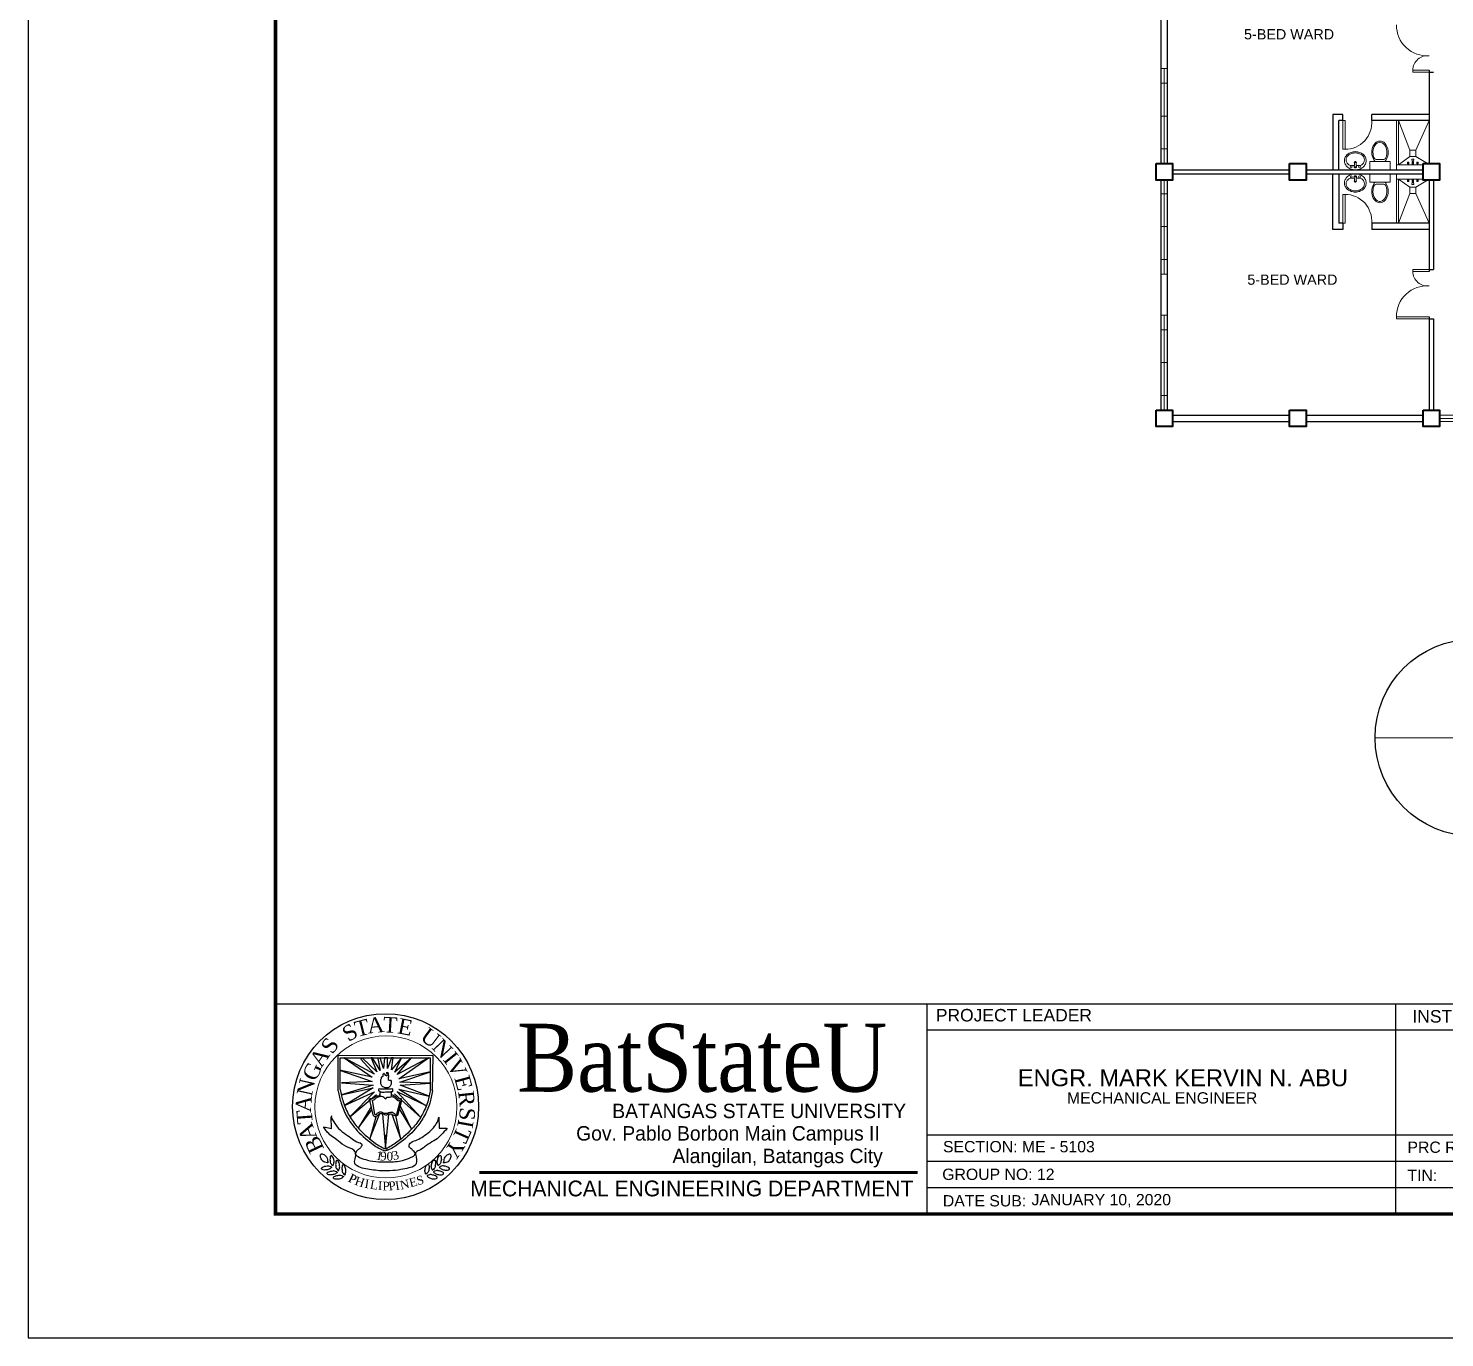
# Model space of a CAD drawing. Header units: millimetres. Extents: x -116 to 421, y 1 to 342.
# Drawn here: x -115.52 to -81.05, y 218.98 to 250.85 of the extents above; entities that cross this region are included whole.
import ezdxf
from ezdxf.enums import TextEntityAlignment as Align

# ---------------------------------------------------------------- set-up
doc = ezdxf.new("R2010")
doc.units = ezdxf.units.MM
doc.header["$MEASUREMENT"] = 0
doc.layers.add('label', color=7, linetype='Continuous')
doc.layers.add('template', color=7, linetype='Continuous')
doc.styles.add('arial', font='arial.ttf')
doc.styles.add('CGOTHIC', font='GOTHIC.TTF')
doc.styles.add('GARAMOND', font='GARA.TTF')
doc.styles.get("Standard").update_dxf_attribs({"font": 'arial.ttf'})
doc.styles.add('SWISSLT175', font='swissl.ttf', dxfattribs={"height": 0.175})

msp = doc.modelspace()

# ---------------------------------------------------------------- linework, layer by layer
at = {"color": 8, "lineweight": 25}
for p, q in [((-87.953, 247.559), (-87.953, 253.159)), ((-87.803, 247.559), (-87.803, 253.159)), ((-81.428, 249.834), (-81.428, 247.559)), ((-81.428, 249.784), (-81.328, 249.784)), ((-83.778, 248.759), (-83.778, 247.409)), ((-82.828, 248.609), (-82.828, 248.759)), ((-87.953, 241.559), (-87.953, 247.159)), ((-87.803, 241.559), (-87.803, 247.159)), ((-87.678, 247.409), (-84.828, 247.409)), ((-87.678, 247.309), (-84.828, 247.309)), ((-84.428, 247.409), (-81.578, 247.409)), ((-84.428, 247.309), (-81.578, 247.309)), ((-83.778, 245.959), (-83.778, 247.309)), ((-81.428, 247.159), (-81.428, 244.934)), ((-81.328, 247.159), (-81.328, 244.984)), ((-81.428, 244.984), (-81.328, 244.984)), ((-81.428, 243.834), (-81.428, 241.559)), ((-81.428, 243.784), (-81.328, 243.784)), ((-81.328, 243.784), (-81.328, 241.559)), ((-87.678, 241.434), (-84.828, 241.434)), ((-84.428, 241.434), (-81.578, 241.434)), ((-87.678, 241.284), (-84.828, 241.284)), ((-84.428, 241.284), (-81.578, 241.284))]:
    msp.add_line(p, q, dxfattribs=at)
at = {"color": 8, "lineweight": 9}
for p, q in [((-87.953, 249.872), (-87.803, 249.872)), ((-87.953, 247.559), (-87.953, 249.872)), ((-87.878, 249.872), (-87.878, 247.559)), ((-87.953, 248.716), (-87.953, 249.516)), ((-87.953, 249.516), (-87.803, 249.516)), ((-87.803, 249.516), (-87.803, 247.916)), ((-87.953, 248.716), (-87.803, 248.716)), ((-87.803, 247.916), (-87.953, 247.916)), ((-87.953, 247.559), (-87.803, 247.559)), ((-83.243, 247.607), (-83.256, 247.485)), ((-83.214, 247.607), (-83.201, 247.485)), ((-83.204, 247.511), (-83.102, 247.511)), ((-82.878, 247.609), (-82.878, 247.409)), ((-82.378, 247.609), (-82.878, 247.609)), ((-82.538, 247.659), (-82.719, 247.659)), ((-82.378, 247.409), (-82.378, 247.609)), ((-81.578, 247.534), (-82.228, 247.534)), ((-81.955, 247.592), (-81.959, 247.59)), ((-81.959, 247.59), (-81.959, 247.568)), ((-81.925, 247.59), (-81.959, 247.59)), ((-81.959, 247.568), (-81.956, 247.564)), ((-81.959, 247.535), (-81.956, 247.542)), ((-81.959, 247.535), (-81.959, 247.534)), ((-81.925, 247.535), (-81.959, 247.535)), ((-81.925, 247.534), (-81.959, 247.534)), ((-81.956, 247.562), (-81.956, 247.556)), ((-81.928, 247.556), (-81.956, 247.556)), ((-81.956, 247.556), (-81.955, 247.554)), ((-81.928, 247.542), (-81.956, 247.542)), ((-81.955, 247.593), (-81.955, 247.592)), ((-81.929, 247.593), (-81.955, 247.593)), ((-81.929, 247.592), (-81.955, 247.592)), ((-81.955, 247.581), (-81.955, 247.569)), ((-81.955, 247.568), (-81.948, 247.568)), ((-81.929, 247.554), (-81.955, 247.554)), ((-81.953, 247.542), (-81.953, 247.554)), ((-81.948, 247.581), (-81.948, 247.569)), ((-81.936, 247.581), (-81.936, 247.569)), ((-81.929, 247.568), (-81.936, 247.568)), ((-81.931, 247.542), (-81.931, 247.554)), ((-81.929, 247.593), (-81.929, 247.592)), ((-81.929, 247.592), (-81.925, 247.59)), ((-81.929, 247.581), (-81.929, 247.569)), ((-81.928, 247.556), (-81.929, 247.554)), ((-81.925, 247.568), (-81.928, 247.564)), ((-81.928, 247.562), (-81.928, 247.556)), ((-81.925, 247.535), (-81.928, 247.542)), ((-81.925, 247.59), (-81.925, 247.568)), ((-81.925, 247.535), (-81.925, 247.534)), ((-81.857, 247.534), (-81.846, 247.54)), ((-81.799, 247.534), (-81.857, 247.534)), ((-81.841, 247.62), (-81.849, 247.662)), ((-81.848, 247.666), (-81.809, 247.666)), ((-81.846, 247.55), (-81.811, 247.55)), ((-81.846, 247.54), (-81.846, 247.55)), ((-81.846, 247.54), (-81.811, 247.54)), ((-81.811, 247.54), (-81.846, 247.54)), ((-81.841, 247.592), (-81.845, 247.59)), ((-81.836, 247.59), (-81.845, 247.59)), ((-81.845, 247.59), (-81.845, 247.568)), ((-81.845, 247.568), (-81.843, 247.564)), ((-81.842, 247.568), (-81.836, 247.568)), ((-81.842, 247.562), (-81.842, 247.556)), ((-81.836, 247.556), (-81.842, 247.556)), ((-81.842, 247.556), (-81.842, 247.554)), ((-81.836, 247.554), (-81.842, 247.554)), ((-81.816, 247.62), (-81.841, 247.62)), ((-81.841, 247.62), (-81.841, 247.612)), ((-81.816, 247.62), (-81.841, 247.62)), ((-81.841, 247.612), (-81.816, 247.612)), ((-81.836, 247.593), (-81.841, 247.593)), ((-81.841, 247.593), (-81.841, 247.592)), ((-81.836, 247.592), (-81.841, 247.592)), ((-81.841, 247.581), (-81.841, 247.569)), ((-81.84, 247.55), (-81.84, 247.554)), ((-81.836, 247.55), (-81.836, 247.612)), ((-81.821, 247.55), (-81.836, 247.55)), ((-81.821, 247.612), (-81.821, 247.55)), ((-81.815, 247.593), (-81.821, 247.593)), ((-81.815, 247.592), (-81.821, 247.592)), ((-81.812, 247.59), (-81.821, 247.59)), ((-81.815, 247.568), (-81.821, 247.568)), ((-81.814, 247.556), (-81.821, 247.556)), ((-81.815, 247.554), (-81.821, 247.554)), ((-81.817, 247.55), (-81.817, 247.554)), ((-81.816, 247.62), (-81.807, 247.662)), ((-81.816, 247.612), (-81.816, 247.62)), ((-81.815, 247.593), (-81.815, 247.592)), ((-81.815, 247.592), (-81.812, 247.59)), ((-81.815, 247.581), (-81.815, 247.569)), ((-81.814, 247.556), (-81.815, 247.554)), ((-81.812, 247.568), (-81.814, 247.564)), ((-81.814, 247.562), (-81.814, 247.556)), ((-81.812, 247.59), (-81.812, 247.568)), ((-81.811, 247.55), (-81.811, 247.54)), ((-81.811, 247.54), (-81.799, 247.534)), ((-81.732, 247.535), (-81.728, 247.542)), ((-81.698, 247.535), (-81.732, 247.535)), ((-81.732, 247.535), (-81.732, 247.534)), ((-81.698, 247.534), (-81.732, 247.534)), ((-81.728, 247.592), (-81.731, 247.59)), ((-81.698, 247.59), (-81.731, 247.59)), ((-81.731, 247.59), (-81.731, 247.568)), ((-81.731, 247.568), (-81.729, 247.564)), ((-81.729, 247.562), (-81.729, 247.556)), ((-81.729, 247.556), (-81.728, 247.554)), ((-81.701, 247.556), (-81.729, 247.556)), ((-81.702, 247.593), (-81.728, 247.593)), ((-81.728, 247.593), (-81.728, 247.592)), ((-81.702, 247.592), (-81.728, 247.592)), ((-81.728, 247.581), (-81.728, 247.569)), ((-81.728, 247.568), (-81.721, 247.568)), ((-81.701, 247.554), (-81.728, 247.554)), ((-81.701, 247.542), (-81.728, 247.542)), ((-81.726, 247.542), (-81.726, 247.554)), ((-81.721, 247.581), (-81.721, 247.569)), ((-81.709, 247.581), (-81.709, 247.569)), ((-81.702, 247.568), (-81.709, 247.568)), ((-81.703, 247.542), (-81.703, 247.554)), ((-81.702, 247.593), (-81.702, 247.592)), ((-81.702, 247.592), (-81.698, 247.59)), ((-81.702, 247.581), (-81.702, 247.569)), ((-81.701, 247.562), (-81.701, 247.556)), ((-81.701, 247.556), (-81.701, 247.554)), ((-81.698, 247.535), (-81.701, 247.542)), ((-81.698, 247.568), (-81.7, 247.564)), ((-81.698, 247.59), (-81.698, 247.568)), ((-81.698, 247.535), (-81.698, 247.534)), ((-87.953, 244.872), (-87.953, 247.159)), ((-87.878, 247.159), (-87.878, 244.872)), ((-83.243, 247.111), (-83.256, 247.233)), ((-83.214, 247.111), (-83.201, 247.233)), ((-83.204, 247.207), (-83.102, 247.207)), ((-82.878, 247.409), (-82.378, 247.409)), ((-82.878, 247.109), (-82.878, 247.309)), ((-82.878, 247.309), (-82.378, 247.309)), ((-82.378, 247.309), (-82.378, 247.109)), ((-81.578, 247.184), (-82.228, 247.184)), ((-81.959, 247.184), (-81.959, 247.184)), ((-81.959, 247.184), (-81.956, 247.177)), ((-81.925, 247.184), (-81.959, 247.184)), ((-81.925, 247.184), (-81.959, 247.184)), ((-81.959, 247.151), (-81.956, 247.155)), ((-81.928, 247.177), (-81.956, 247.177)), ((-81.956, 247.163), (-81.955, 247.165)), ((-81.956, 247.157), (-81.956, 247.163)), ((-81.928, 247.163), (-81.956, 247.163)), ((-81.929, 247.165), (-81.955, 247.165)), ((-81.953, 247.177), (-81.953, 247.165)), ((-81.931, 247.177), (-81.931, 247.165)), ((-81.928, 247.163), (-81.929, 247.165)), ((-81.925, 247.184), (-81.928, 247.177)), ((-81.928, 247.157), (-81.928, 247.163)), ((-81.925, 247.151), (-81.928, 247.155)), ((-81.925, 247.184), (-81.925, 247.184)), ((-81.857, 247.184), (-81.846, 247.179)), ((-81.799, 247.184), (-81.857, 247.184)), ((-81.846, 247.179), (-81.811, 247.179)), ((-81.811, 247.179), (-81.846, 247.179)), ((-81.846, 247.179), (-81.846, 247.169)), ((-81.846, 247.169), (-81.811, 247.169)), ((-81.845, 247.151), (-81.843, 247.155)), ((-81.836, 247.165), (-81.842, 247.165)), ((-81.842, 247.163), (-81.842, 247.165)), ((-81.836, 247.163), (-81.842, 247.163)), ((-81.842, 247.157), (-81.842, 247.163)), ((-81.84, 247.169), (-81.84, 247.165)), ((-81.836, 247.169), (-81.836, 247.107)), ((-81.821, 247.169), (-81.836, 247.169)), ((-81.821, 247.107), (-81.821, 247.169)), ((-81.815, 247.165), (-81.821, 247.165)), ((-81.814, 247.163), (-81.821, 247.163)), ((-81.817, 247.169), (-81.817, 247.165)), ((-81.814, 247.163), (-81.815, 247.165)), ((-81.814, 247.157), (-81.814, 247.163)), ((-81.812, 247.151), (-81.814, 247.155)), ((-81.811, 247.179), (-81.799, 247.184)), ((-81.811, 247.169), (-81.811, 247.179)), ((-81.698, 247.184), (-81.732, 247.184)), ((-81.698, 247.184), (-81.732, 247.184)), ((-81.732, 247.184), (-81.728, 247.177)), ((-81.732, 247.184), (-81.732, 247.184)), ((-81.731, 247.151), (-81.729, 247.155)), ((-81.729, 247.163), (-81.728, 247.165)), ((-81.701, 247.163), (-81.729, 247.163)), ((-81.729, 247.157), (-81.729, 247.163)), ((-81.701, 247.177), (-81.728, 247.177)), ((-81.701, 247.165), (-81.728, 247.165)), ((-81.726, 247.177), (-81.726, 247.165)), ((-81.703, 247.177), (-81.703, 247.165)), ((-81.698, 247.184), (-81.701, 247.177)), ((-81.701, 247.163), (-81.701, 247.165)), ((-81.701, 247.157), (-81.701, 247.163)), ((-81.698, 247.151), (-81.7, 247.155)), ((-81.698, 247.184), (-81.698, 247.184)), ((-87.953, 246.028), (-87.953, 246.828)), ((-87.953, 246.828), (-87.803, 246.828)), ((-87.803, 246.828), (-87.803, 245.228)), ((-82.378, 247.109), (-82.878, 247.109)), ((-82.538, 247.059), (-82.719, 247.059)), ((-81.959, 247.129), (-81.959, 247.151)), ((-81.955, 247.127), (-81.959, 247.129)), ((-81.925, 247.129), (-81.959, 247.129)), ((-81.955, 247.151), (-81.948, 247.151)), ((-81.955, 247.138), (-81.955, 247.15)), ((-81.955, 247.126), (-81.955, 247.127)), ((-81.929, 247.127), (-81.955, 247.127)), ((-81.929, 247.126), (-81.955, 247.126)), ((-81.948, 247.138), (-81.948, 247.15)), ((-81.929, 247.151), (-81.936, 247.151)), ((-81.936, 247.138), (-81.936, 247.15)), ((-81.929, 247.138), (-81.929, 247.15)), ((-81.929, 247.127), (-81.925, 247.129)), ((-81.929, 247.126), (-81.929, 247.127)), ((-81.925, 247.129), (-81.925, 247.151)), ((-81.841, 247.099), (-81.849, 247.057)), ((-81.848, 247.052), (-81.809, 247.052)), ((-81.845, 247.129), (-81.845, 247.151)), ((-81.836, 247.129), (-81.845, 247.129)), ((-81.841, 247.127), (-81.845, 247.129)), ((-81.842, 247.151), (-81.836, 247.151)), ((-81.841, 247.138), (-81.841, 247.15)), ((-81.836, 247.127), (-81.841, 247.127)), ((-81.841, 247.126), (-81.841, 247.127)), ((-81.836, 247.126), (-81.841, 247.126)), ((-81.841, 247.099), (-81.841, 247.107)), ((-81.841, 247.107), (-81.816, 247.107)), ((-81.816, 247.099), (-81.841, 247.099)), ((-81.816, 247.099), (-81.841, 247.099)), ((-81.815, 247.151), (-81.821, 247.151)), ((-81.812, 247.129), (-81.821, 247.129)), ((-81.815, 247.127), (-81.821, 247.127)), ((-81.815, 247.126), (-81.821, 247.126)), ((-81.816, 247.107), (-81.816, 247.099)), ((-81.816, 247.099), (-81.807, 247.057)), ((-81.815, 247.138), (-81.815, 247.15)), ((-81.815, 247.127), (-81.812, 247.129)), ((-81.815, 247.126), (-81.815, 247.127)), ((-81.812, 247.129), (-81.812, 247.151)), ((-81.731, 247.129), (-81.731, 247.151)), ((-81.698, 247.129), (-81.731, 247.129)), ((-81.728, 247.127), (-81.731, 247.129)), ((-81.728, 247.151), (-81.721, 247.151)), ((-81.728, 247.138), (-81.728, 247.15)), ((-81.702, 247.127), (-81.728, 247.127)), ((-81.728, 247.126), (-81.728, 247.127)), ((-81.702, 247.126), (-81.728, 247.126)), ((-81.721, 247.138), (-81.721, 247.15)), ((-81.702, 247.151), (-81.709, 247.151)), ((-81.709, 247.138), (-81.709, 247.15)), ((-81.702, 247.138), (-81.702, 247.15)), ((-81.702, 247.127), (-81.698, 247.129)), ((-81.702, 247.126), (-81.702, 247.127)), ((-81.698, 247.129), (-81.698, 247.151)), ((-87.953, 246.028), (-87.803, 246.028)), ((-87.803, 245.228), (-87.953, 245.228)), ((-87.953, 244.872), (-87.803, 244.872)), ((-87.953, 243.872), (-87.803, 243.872)), ((-87.953, 241.559), (-87.953, 243.872)), ((-87.878, 243.872), (-87.878, 241.559)), ((-87.953, 242.716), (-87.953, 243.516)), ((-87.953, 243.516), (-87.803, 243.516)), ((-87.803, 243.516), (-87.803, 241.916)), ((-87.953, 242.716), (-87.803, 242.716)), ((-87.803, 241.916), (-87.953, 241.916)), ((-87.953, 241.559), (-87.803, 241.559)), ((-78.478, 241.434), (-81.178, 241.434)), ((-81.178, 241.359), (-78.478, 241.359)), ((-81.178, 241.284), (-78.478, 241.284))]:
    msp.add_line(p, q, dxfattribs=at)
at = {"color": 8, "lineweight": 25, "ltscale": 0.3}
for p, q in [((-83.528, 248.759), (-83.778, 248.759)), ((-83.528, 248.609), (-83.628, 248.609)), ((-83.628, 247.409), (-83.628, 248.609)), ((-83.528, 248.609), (-83.528, 248.759)), ((-81.428, 248.759), (-82.828, 248.759)), ((-81.428, 248.609), (-82.828, 248.609)), ((-83.628, 247.309), (-83.628, 246.109)), ((-83.528, 245.959), (-83.778, 245.959)), ((-83.528, 246.109), (-83.628, 246.109)), ((-83.528, 246.109), (-83.528, 245.959)), ((-81.428, 246.109), (-82.828, 246.109)), ((-82.828, 246.109), (-82.828, 245.959)), ((-81.428, 245.959), (-82.828, 245.959))]:
    msp.add_line(p, q, dxfattribs=at)
at = {"color": 8, "lineweight": 9, "ltscale": 0.3}
for p, q in [((-81.903, 247.884), (-82.178, 248.609)), ((-81.753, 247.884), (-81.428, 248.609)), ((-81.903, 247.734), (-82.178, 247.534)), ((-81.753, 247.734), (-81.469, 247.559)), ((-81.903, 246.984), (-82.178, 247.184)), ((-81.753, 246.984), (-81.469, 247.159)), ((-81.903, 246.834), (-82.178, 246.109)), ((-81.753, 246.834), (-81.428, 246.109))]:
    msp.add_line(p, q, dxfattribs=at)
at = {"color": 0, "linetype": 'ByBlock', "lineweight": 9}
msp.add_line((-77.742, 233.588), (-82.748, 233.588), dxfattribs=at)
at = {"color": 8, "lineweight": 9}
for points in [[(-87.953, 249.872), (-87.803, 249.872), (-87.803, 247.559), (-87.953, 247.559)], [(-87.953, 247.159), (-87.803, 247.159), (-87.803, 244.872), (-87.953, 244.872)], [(-87.953, 243.872), (-87.803, 243.872), (-87.803, 241.559), (-87.953, 241.559)]]:
    msp.add_lwpolyline(points, close=True, dxfattribs=at)
at = {"color": 8, "lineweight": 13, "ltscale": 0.03}
for points in [[(-81.428, 249.784), (-81.428, 249.834), (-81.828, 249.834), (-81.828, 249.784)], [(-83.528, 248.609), (-83.478, 248.609), (-83.478, 247.909), (-83.528, 247.909)], [(-83.528, 246.109), (-83.478, 246.109), (-83.478, 246.809), (-83.528, 246.809)], [(-81.428, 244.984), (-81.428, 244.934), (-81.828, 244.934), (-81.828, 244.984)], [(-81.428, 243.834), (-81.428, 243.784), (-82.228, 243.784), (-82.228, 243.834)]]:
    msp.add_lwpolyline(points, close=True, dxfattribs=at)
at = {"color": 8, "lineweight": 9, "ltscale": 0.3}
for points in [[(-82.178, 247.534), (-82.178, 248.609), (-82.228, 248.609), (-82.228, 247.409), (-82.228, 247.409)], [(-82.178, 247.184), (-82.178, 246.109), (-82.228, 246.109), (-82.228, 247.309), (-82.228, 247.309)]]:
    msp.add_lwpolyline(points, dxfattribs=at)
at = {"color": 8, "lineweight": 9}
for points in [[(-82.963, 247.63, 0.11576), (-82.983, 247.713, 0.104047), (-83.041, 247.787, 0.090875), (-83.125, 247.834, 0.083344), (-83.228, 247.851, 0.083344), (-83.332, 247.834, 0.090875), (-83.416, 247.787, 0.104047), (-83.474, 247.713, 0.11576), (-83.493, 247.63, 0.11576), (-83.474, 247.548, 0.104047), (-83.416, 247.474, 0.090875), (-83.332, 247.427, 0.083344), (-83.228, 247.409, 0.083344), (-83.125, 247.427, 0.090875), (-83.041, 247.474, 0.104047), (-82.983, 247.548, 0.11576)], [(-82.963, 247.088, -0.11576), (-82.983, 247.006, -0.104047), (-83.041, 246.932, -0.090875), (-83.125, 246.885, -0.083344), (-83.228, 246.867, -0.083344), (-83.332, 246.885, -0.090875), (-83.416, 246.932, -0.104047), (-83.474, 247.006, -0.11576), (-83.493, 247.088, -0.11576), (-83.474, 247.171, -0.104047), (-83.416, 247.245, -0.090875), (-83.332, 247.292, -0.083344), (-83.228, 247.309, -0.083344), (-83.125, 247.292, -0.090875), (-83.041, 247.245, -0.104047), (-82.983, 247.171, -0.11576)]]:
    msp.add_lwpolyline(points, format="xyb", close=True, dxfattribs=at)
at = {"color": 8, "lineweight": 9, "ltscale": 0.03}
for points in [[(-81.903, 247.734), (-81.753, 247.734), (-81.753, 247.884), (-81.903, 247.884)], [(-81.903, 246.984), (-81.753, 246.984), (-81.753, 246.834), (-81.903, 246.834)]]:
    msp.add_lwpolyline(points, close=True, dxfattribs=at)
at = {"color": 8, "lineweight": 35}
for points in [[(-88.078, 247.559), (-87.678, 247.559), (-87.678, 247.159), (-88.078, 247.159)], [(-84.828, 247.559), (-84.428, 247.559), (-84.428, 247.159), (-84.828, 247.159)], [(-81.578, 247.559), (-81.178, 247.559), (-81.178, 247.159), (-81.578, 247.159)], [(-88.078, 241.559), (-87.678, 241.559), (-87.678, 241.159), (-88.078, 241.159)], [(-84.828, 241.559), (-84.428, 241.559), (-84.428, 241.159), (-84.828, 241.159)], [(-81.578, 241.559), (-81.178, 241.559), (-81.178, 241.159), (-81.578, 241.159)]]:
    msp.add_lwpolyline(points, close=True, dxfattribs=at)
at = {"color": 8, "lineweight": 9}
for points in [[(-83.006, 247.651, 0.124838), (-83.022, 247.714, 0.105788), (-83.071, 247.772, 0.086697), (-83.141, 247.808, 0.076776), (-83.228, 247.821, 0.076776), (-83.316, 247.808, 0.086697), (-83.386, 247.772, 0.105788), (-83.435, 247.714, 0.124838), (-83.451, 247.651, 0.124838), (-83.435, 247.589, 0.105788), (-83.386, 247.531, 0.040067), (-83.355, 247.511), (-83.253, 247.511, 0.040067)], [(-83.006, 247.067, -0.124838), (-83.022, 247.005, -0.105788), (-83.071, 246.947, -0.086697), (-83.141, 246.911, -0.076776), (-83.228, 246.897, -0.076776), (-83.316, 246.911, -0.086697), (-83.386, 246.947, -0.105788), (-83.435, 247.005, -0.124838), (-83.451, 247.067, -0.124838), (-83.435, 247.13, -0.105788), (-83.386, 247.188, -0.040067), (-83.355, 247.207), (-83.253, 247.207, -0.040067)]]:
    msp.add_lwpolyline(points, format="xyb", dxfattribs=at)
for centre, radius in [((-83.33, 247.482), 0.0255), ((-83.127, 247.482), 0.0255), ((-83.33, 247.236), 0.0255), ((-83.228, 247.476), 0.0095), ((-83.228, 247.243), 0.0095), ((-83.127, 247.236), 0.0255)]:
    msp.add_circle(centre, radius, dxfattribs=at)
msp.add_circle((-80.351, 233.588), 2.398)
at = {"color": 8, "lineweight": 13, "ltscale": 0.03}
for centre, radius, start, end in [((-81.477, 250.934), 0.752, 180, 273.6952), ((-81.475, 249.834), 0.353, 82.3719, 180), ((-83.478, 248.561), 0.652, 270, 4.2422), ((-83.478, 246.158), 0.652, 355.7578, 90), ((-81.475, 244.934), 0.353, 180, 277.6281), ((-81.477, 243.834), 0.752, 86.3048, 180)]:
    msp.add_arc(centre, radius, start, end, dxfattribs=at)
at = {"color": 8, "lineweight": 9}
for centre, radius, start, end in [((-83.228, 247.584), 0.025, 126.3068, 221.2022), ((-83.228, 247.514), 0.0948, 81.2026, 98.7974), ((-83.228, 247.584), 0.025, 71.3793, 108.6207), ((-83.228, 247.584), 0.025, 318.7978, 53.6932), ((-83.21, 247.713), 0.228, 298.2037, 307.3815), ((-83.181, 247.675), 0.181, 307.3815, 331.5364), ((-83.137, 247.651), 0.131, 331.5364, 0), ((-82.719, 247.709), 0.05, 208.0084, 270), ((-82.538, 247.709), 0.05, 270, 331.8499), ((-83.228, 247.482), 0.028, 173.7545, 6.2455), ((-83.228, 247.236), 0.028, 353.7545, 186.2455), ((-83.21, 247.006), 0.228, 52.6185, 61.7963), ((-83.181, 247.044), 0.181, 28.4636, 52.6185), ((-83.228, 247.134), 0.025, 138.7978, 233.6932), ((-83.228, 247.205), 0.0948, 261.2026, 278.7974), ((-83.228, 247.134), 0.025, 251.3793, 288.6207), ((-83.228, 247.134), 0.025, 306.3068, 41.2022), ((-83.137, 247.067), 0.131, 0, 28.4636), ((-82.719, 247.009), 0.05, 90, 151.9916), ((-82.538, 247.009), 0.05, 28.1501, 90)]:
    msp.add_arc(centre, radius, start, end, dxfattribs=at)
for centre, major_axis, ratio, start_param, end_param in [((-82.628, 247.834), (0, -0.275), 0.727273, 0.612555, 5.670631), ((-81.968, 247.58), (0.00896, 0.00896), 1, 5.560378, 6.271464), ((-81.97, 247.575), (-0.0118, 0.0118), 1, 3.273911, 3.406137), ((-81.959, 247.569), (0.00268, 0.00268), 1, 4.870036, 5.497675), ((-81.96, 247.562), (0.00268, 0.00268), 1, 5.497675, 5.991616), ((-81.938, 247.58), (0.00738, 0.00738), 1, 1.497691, 2.282489), ((-81.944, 247.569), (-0.00268, 0.00268), 1, 0.785286, 1.412925), ((-81.937, 247.574), (0.00887, 0.00887), 1, 2.983721, 3.344735), ((-81.942, 247.585), (-0.00268, 0.00268), 1, -1.497915, -0.073106), ((-81.942, 247.567), (-0.00268, 0.00268), 1, 1.773938, 2.938226), ((-81.946, 247.58), (-0.00738, 0.00738), 1, 4.000472, 4.78527), ((-81.947, 247.574), (0.00887, 0.00887), 1, 4.509022, 4.870036), ((-81.94, 247.569), (-0.00268, 0.00268), 1, 3.299239, 3.926878), ((-81.916, 247.58), (-0.00896, 0.00896), 1, 0.011497, 0.722582), ((-81.925, 247.569), (0.00268, 0.00268), 1, 2.356082, 2.983721), ((-81.914, 247.575), (-0.0118, 0.0118), 1, 1.306028, 1.438253), ((-81.924, 247.562), (0.00268, 0.00268), 1, 1.862141, 2.356082), ((-81.846, 247.663), (0.00268, 0.00268), 1, 1.354119, 2.724181), ((-81.854, 247.58), (-0.00896, 0.00896), 1, 3.989582, 4.700667), ((-81.857, 247.575), (0.0118, 0.0118), 1, 4.844707, 4.976933), ((-81.846, 247.562), (-0.00268, 0.00268), 1, 3.926878, 4.42082), ((-81.845, 247.569), (-0.00268, 0.00268), 1, 3.299239, 3.926878), ((-81.803, 247.58), (-0.00896, 0.00896), 1, 0.011497, 0.722582), ((-81.811, 247.569), (-0.00268, 0.00268), 1, 0.785286, 1.412925), ((-81.8, 247.575), (0.0118, 0.0118), 1, 2.876824, 3.009049), ((-81.811, 247.562), (-0.00268, 0.00268), 1, 0.291344, 0.785286), ((-81.74, 247.58), (0.00896, 0.00896), 1, 5.560378, 6.271464), ((-81.743, 247.575), (-0.0118, 0.0118), 1, 3.273911, 3.406137), ((-81.732, 247.569), (0.00268, 0.00268), 1, 4.870036, 5.497675), ((-81.733, 247.562), (0.00268, 0.00268), 1, 5.497675, 5.991616), ((-81.71, 247.58), (0.00738, 0.00738), 1, 1.497691, 2.282489), ((-81.717, 247.569), (-0.00268, 0.00268), 1, 0.785286, 1.412925), ((-81.71, 247.574), (0.00887, 0.00887), 1, 2.983721, 3.344735), ((-81.715, 247.585), (-0.00268, 0.00268), 1, -1.497915, -0.073106), ((-81.715, 247.567), (-0.00268, 0.00268), 1, 1.773938, 2.938226), ((-81.72, 247.574), (0.00887, 0.00887), 1, 4.509022, 4.870036), ((-81.719, 247.58), (-0.00738, 0.00738), 1, 4.000472, 4.78527), ((-81.712, 247.569), (-0.00268, 0.00268), 1, 3.299239, 3.926878), ((-81.689, 247.58), (-0.00896, 0.00896), 1, 0.011497, 0.722582), ((-81.698, 247.569), (0.00268, 0.00268), 1, 2.356082, 2.983721), ((-81.686, 247.575), (0.0118, 0.0118), 1, 2.876824, 3.009049), ((-81.697, 247.562), (0.00268, 0.00268), 1, 1.862141, 2.356082), ((-81.811, 247.056), (-0.00268, 0.00268), 1, 2.92514, 4.295202)]:
    msp.add_ellipse(centre, major_axis=major_axis, ratio=ratio, start_param=start_param, end_param=end_param, dxfattribs=at)
at = {"color": 8, "lineweight": 9, "extrusion": (-4.99074e-41, 2.88216e-41, -1)}
msp.add_ellipse((-81.811, 247.663), major_axis=(0.00268, 0.00268), ratio=1, start_param=-0.216453, end_param=1.153609, dxfattribs=at)
at = {"color": 8, "lineweight": 9, "extrusion": (-4.99074e-41, -2.88216e-41, -1)}
for centre, major_axis, start_param, end_param in [((-81.97, 247.144), (-0.0118, 0.0118), 1.703115, 1.83534), ((-81.96, 247.157), (-0.00268, 0.00268), 2.356082, 2.850023), ((-81.959, 247.15), (-0.00268, 0.00268), 1.728443, 2.356082), ((-81.944, 247.15), (-0.00268, -0.00268), 0.785286, 1.412925), ((-81.937, 247.145), (-0.00887, 0.00887), -0.157871, 0.203142), ((-81.942, 247.152), (-0.00268, 0.00268), 0.203142, 1.36743), ((-81.947, 247.145), (-0.00887, -0.00887), 2.938226, 3.299239), ((-81.94, 247.15), (-0.00268, -0.00268), 3.299239, 3.926878), ((-81.925, 247.15), (-0.00268, -0.00268), 0.785286, 1.412925), ((-81.924, 247.157), (-0.00268, 0.00268), -1.279452, -0.785511), ((-81.914, 247.144), (-0.0118, 0.0118), -0.264769, -0.132543), ((-81.846, 247.157), (-0.00268, -0.00268), 3.926878, 4.42082), ((-81.857, 247.144), (-0.0118, -0.0118), 3.273911, 3.406137), ((-81.845, 247.15), (-0.00268, -0.00268), 3.299239, 3.926878), ((-81.8, 247.144), (-0.0118, -0.0118), 1.306028, 1.438253), ((-81.811, 247.15), (-0.00268, 0.00268), -0.785511, -0.157871), ((-81.811, 247.157), (-0.00268, 0.00268), -1.279452, -0.785511), ((-81.743, 247.144), (-0.0118, 0.0118), 1.703115, 1.83534), ((-81.733, 247.157), (-0.00268, -0.00268), 3.926878, 4.42082), ((-81.732, 247.15), (-0.00268, -0.00268), 3.299239, 3.926878), ((-81.717, 247.15), (-0.00268, -0.00268), 0.785286, 1.412925), ((-81.71, 247.145), (-0.00887, -0.00887), 1.412925, 1.773938), ((-81.715, 247.152), (-0.00268, 0.00268), 0.203142, 1.36743), ((-81.72, 247.145), (-0.00887, 0.00887), 1.36743, 1.728443), ((-81.712, 247.15), (-0.00268, -0.00268), 3.299239, 3.926878), ((-81.698, 247.15), (-0.00268, 0.00268), -0.785511, -0.157871), ((-81.697, 247.157), (-0.00268, -0.00268), 0.291344, 0.785286), ((-81.686, 247.144), (-0.0118, 0.0118), -0.264769, -0.132543), ((-81.968, 247.139), (-0.00896, 0.00896), 2.418785, 3.129871), ((-81.938, 247.139), (-0.00738, -0.00738), 6.21008, 6.994878), ((-81.942, 247.133), (-0.00268, 0.00268), 3.214474, 4.639283), ((-81.946, 247.139), (-0.00738, -0.00738), 4.000472, 4.78527), ((-81.916, 247.139), (-0.00896, 0.00896), -1.559299, -0.848214), ((-81.846, 247.056), (-0.00268, -0.00268), 6.066508, 7.43657), ((-81.854, 247.139), (-0.00896, 0.00896), 2.418785, 3.129871), ((-81.803, 247.139), (-0.00896, -0.00896), 0.011497, 0.722582), ((-81.74, 247.139), (-0.00896, -0.00896), 3.989582, 4.700667), ((-81.71, 247.139), (-0.00738, 0.00738), 4.639283, 5.424081), ((-81.715, 247.134), (-0.00268, -0.00268), 4.78527, 6.21008), ((-81.719, 247.139), (-0.00738, -0.00738), 4.000472, 4.78527), ((-81.689, 247.139), (-0.00896, 0.00896), -1.559299, -0.848214)]:
    msp.add_ellipse(centre, major_axis=major_axis, ratio=1, start_param=start_param, end_param=end_param, dxfattribs=at)
at = {"color": 8, "lineweight": 9, "extrusion": (0, 0, -1)}
msp.add_ellipse((-82.628, 246.884), major_axis=(0, 0.275), ratio=0.727273, start_param=0.612555, end_param=5.670631, dxfattribs=at)
at = {"color": 8, "lineweight": 9}
for points in [[(-82.494, 247.686), (-82.485, 247.702), (-82.477, 247.72), (-82.451, 247.811), (-82.456, 247.899), (-82.513, 248.03), (-82.564, 248.072), (-82.662, 248.085), (-82.714, 248.059), (-82.788, 247.948), (-82.806, 247.864), (-82.79, 247.75), (-82.779, 247.715), (-82.763, 247.686)], [(-82.494, 247.033), (-82.485, 247.017), (-82.477, 246.998), (-82.451, 246.907), (-82.456, 246.82), (-82.513, 246.688), (-82.564, 246.647), (-82.662, 246.634), (-82.714, 246.66), (-82.788, 246.771), (-82.806, 246.855), (-82.79, 246.968), (-82.779, 247.003), (-82.763, 247.033)]]:
    msp.add_open_spline(points, degree=3, knots=[0.937253, 0.937253, 0.937253, 0.937253, 1.185372, 1.185372, 2.113864, 2.113864, 3.042356, 3.042356, 3.970847, 3.970847, 4.899339, 4.899339, 5.346062, 5.346062, 5.346062, 5.346062], dxfattribs=at)
at = {"layer": 'template'}
for p, q in [((-115.524, 289.38), (-115.524, 218.984)), ((-109.507, 227.113), (-19.256, 227.113)), ((-93.66, 227.114), (-93.66, 221.993)), ((-93.66, 227.113), (-93.66, 221.993)), ((-82.251, 227.114), (-82.251, 221.993)), ((-82.251, 227.113), (-82.251, 221.993)), ((-93.66, 226.473), (-37.09, 226.473)), ((-107.981, 225.857), (-105.669, 225.852)), ((-107.981, 224.99), (-107.981, 225.857)), ((-107.932, 225.794), (-105.734, 225.794)), ((-107.932, 225.025), (-107.932, 225.794)), ((-107.102, 225.397), (-107.839, 225.794)), ((-107.839, 225.794), (-107.156, 225.321)), ((-107.4, 225.794), (-107.433, 225.76)), ((-107.042, 225.451), (-107.4, 225.794)), ((-107.15, 225.794), (-107.177, 225.794)), ((-107.177, 225.794), (-107.042, 225.451)), ((-106.96, 225.489), (-107.15, 225.794)), ((-106.96, 225.794), (-107.018, 225.776)), ((-106.879, 225.532), (-106.96, 225.794)), ((-106.857, 225.794), (-106.879, 225.532)), ((-106.781, 225.794), (-106.857, 225.794)), ((-106.684, 225.794), (-106.781, 225.538)), ((-106.781, 225.538), (-106.781, 225.794)), ((-106.445, 225.794), (-106.684, 225.5)), ((-106.684, 225.5), (-106.646, 225.794)), ((-106.646, 225.794), (-106.684, 225.794)), ((-106.195, 225.794), (-106.602, 225.446)), ((-106.602, 225.446), (-106.445, 225.794)), ((-105.783, 225.794), (-106.543, 225.391)), ((-106.543, 225.391), (-106.195, 225.794)), ((-106.505, 225.288), (-105.783, 225.794)), ((-105.734, 225.018), (-105.734, 225.794)), ((-105.685, 224.99), (-105.669, 225.852)), ((-107.156, 225.321), (-107.953, 225.494)), ((-107.953, 225.494), (-107.156, 225.218)), ((-107.433, 225.76), (-107.102, 225.397)), ((-107.018, 225.776), (-106.96, 225.489)), ((-105.734, 225.457), (-106.505, 225.288)), ((-106.483, 225.207), (-105.734, 225.457)), ((-107.156, 225.218), (-107.905, 225.185)), ((-107.905, 225.185), (-107.134, 225.131)), ((-107.134, 225.131), (-107.905, 224.897)), ((-105.734, 225.175), (-106.483, 225.207)), ((-106.472, 225.131), (-105.734, 225.175)), ((-105.767, 224.865), (-106.472, 225.131)), ((-107.905, 224.897), (-107.129, 225.066)), ((-107.129, 225.066), (-107.831, 224.635)), ((-107.831, 224.635), (-107.102, 224.968)), ((-107.102, 224.968), (-107.698, 224.359)), ((-107.698, 224.359), (-107.047, 224.903)), ((-107.217, 224.761), (-107.14, 224.406)), ((-107.157, 224.754), (-107.099, 224.423)), ((-106.971, 224.976), (-106.971, 224.875)), ((-106.692, 224.964), (-106.692, 224.863)), ((-105.975, 224.347), (-106.608, 224.92)), ((-105.837, 224.629), (-106.543, 224.968)), ((-106.543, 224.968), (-105.975, 224.347)), ((-106.531, 224.4), (-106.436, 224.764)), ((-106.505, 225.034), (-105.837, 224.629)), ((-106.505, 225.034), (-105.767, 224.865)), ((-107.183, 224.6), (-107.494, 224.084)), ((-107.494, 224.084), (-107.172, 224.518)), ((-107.213, 223.821), (-106.966, 224.437)), ((-106.901, 224.421), (-106.833, 223.583)), ((-106.833, 223.583), (-106.749, 224.426)), ((-106.678, 224.421), (-106.459, 223.815)), ((-106.481, 224.725), (-106.562, 224.418)), ((-106.499, 224.551), (-106.196, 224.057)), ((-106.196, 224.057), (-106.467, 224.621)), ((-108.328, 224.112), (-108.144, 224.074)), ((-108.144, 224.074), (-108.154, 224.349)), ((-107.058, 224.383), (-107.213, 223.821)), ((-106.459, 223.815), (-106.581, 224.388)), ((-105.536, 224.352), (-105.524, 224.081)), ((-105.524, 224.081), (-105.344, 224.087)), ((-93.66, 223.923), (-69.961, 223.923)), ((-93.66, 223.279), (-58.184, 223.279)), ((-93.66, 222.636), (-83.326, 222.636)), ((-93.66, 222.636), (-69.961, 222.636)), ((-82.251, 222.636), (-71.917, 222.636)), ((-115.524, 218.984), (-16.248, 218.984))]:
    msp.add_line(p, q, dxfattribs=at)
at = {"layer": 'template', "linetype": 'Continuous', "ltscale": 0.5}
msp.add_line((-82.251, 227.113), (-82.251, 221.993), dxfattribs=at)
at = {"layer": 'template', "linetype": 'Continuous', "lineweight": 50}
msp.add_line((-104.542, 223.001), (-93.882, 223.001), dxfattribs=at)
at = {"layer": 'template', "linetype": 'Continuous', "const_width": 0.0853}
msp.add_lwpolyline([(-109.507, 221.993), (-19.256, 221.993), (-19.256, 286.372), (-109.507, 286.372)], close=True, dxfattribs=at)
at = {"layer": 'template'}
msp.add_circle((-106.829, 224.607), 2.263, dxfattribs=at)
at = {"layer": 'template', "lineweight": 20}
for centre, radius in [((-106.829, 224.607), 2.263), ((-106.82, 224.601), 1.728)]:
    msp.add_circle(centre, radius, dxfattribs=at)
at = {"layer": 'template', "start_tangent": (-1, 0)}
msp.add_spline([(-106.839, 225.065), (-106.908, 225.103), (-106.944, 225.159), (-106.944, 225.222), (-106.944, 225.27), (-106.929, 225.295), (-106.915, 225.343), (-106.893, 225.338), (-106.886, 225.386), (-106.872, 225.422), (-106.853, 225.396), (-106.815, 225.362), (-106.787, 225.362), (-106.789, 225.4), (-106.802, 225.435), (-106.8, 225.447), (-106.765, 225.417), (-106.765, 225.39), (-106.759, 225.363), (-106.759, 225.334), (-106.77, 225.29), (-106.743, 225.249), (-106.711, 225.25), (-106.69, 225.198), (-106.696, 225.154), (-106.728, 225.095), (-106.758, 225.07), (-106.795, 225.063), (-106.841, 225.063), (-106.838, 225.063)], degree=3, dxfattribs=at)
at = {"layer": 'template'}
for points in [[(-107.981, 224.99), (-107.91, 224.69), (-107.764, 224.354), (-107.563, 224.072), (-107.161, 223.708), (-106.89, 223.551), (-106.836, 223.535)], [(-107.932, 225.025), (-107.861, 224.724), (-107.715, 224.388), (-107.514, 224.106), (-107.112, 223.743), (-106.841, 223.586), (-106.787, 223.569)], [(-107.217, 224.761), (-107.218, 224.8), (-107.161, 224.808), (-107.099, 224.832), (-107.024, 224.87), (-106.971, 224.875), (-106.971, 224.899)], [(-105.734, 225.025), (-105.804, 224.724), (-105.951, 224.388), (-106.151, 224.106), (-106.553, 223.743), (-106.824, 223.586), (-106.879, 223.569)], [(-105.685, 224.99), (-105.755, 224.69), (-105.902, 224.354), (-106.102, 224.072), (-106.504, 223.708), (-106.775, 223.551), (-106.83, 223.535)], [(-106.437, 224.76), (-106.449, 224.803), (-106.51, 224.788), (-106.545, 224.806), (-106.571, 224.838), (-106.609, 224.861), (-106.641, 224.884), (-106.692, 224.884)], [(-107.14, 224.406), (-107.09, 224.371), (-107.038, 224.383), (-107.003, 224.42), (-106.966, 224.437), (-106.913, 224.437), (-106.873, 224.429), (-106.832, 224.408), (-106.765, 224.423), (-106.725, 224.434), (-106.678, 224.421), (-106.581, 224.388), (-106.531, 224.4)], [(-107.099, 224.423), (-107.044, 224.423), (-107.035, 224.447), (-106.998, 224.467), (-106.934, 224.481), (-106.873, 224.452), (-106.835, 224.447), (-106.786, 224.449), (-106.748, 224.467), (-106.693, 224.473), (-106.658, 224.47), (-106.626, 224.447), (-106.609, 224.432), (-106.562, 224.418)], [(-108.246, 223.243), (-108.355, 223.282), (-108.405, 223.36), (-108.412, 223.436), (-108.402, 223.449), (-108.335, 223.443), (-108.269, 223.382), (-108.243, 223.324), (-108.235, 223.269), (-108.235, 223.241), (-108.241, 223.241), (-108.256, 223.256), (-108.257, 223.256)], [(-108.113, 223.168), (-108.085, 223.24), (-108.092, 223.33), (-108.11, 223.381), (-108.147, 223.416), (-108.165, 223.412), (-108.178, 223.364), (-108.182, 223.319), (-108.175, 223.268), (-108.175, 223.247), (-108.154, 223.213), (-108.113, 223.171), (-108.106, 223.171)], [(-105.547, 223.172), (-105.572, 223.246), (-105.561, 223.335), (-105.542, 223.386), (-105.502, 223.418), (-105.485, 223.414), (-105.474, 223.366), (-105.472, 223.321), (-105.481, 223.269), (-105.482, 223.249), (-105.504, 223.215), (-105.547, 223.176), (-105.554, 223.176)], [(-105.411, 223.241), (-105.301, 223.276), (-105.247, 223.352), (-105.237, 223.428), (-105.247, 223.441), (-105.313, 223.437), (-105.383, 223.38), (-105.411, 223.323), (-105.421, 223.268), (-105.423, 223.24), (-105.416, 223.24), (-105.401, 223.254), (-105.399, 223.254)], [(-108.14, 223.132), (-108.202, 223.085), (-108.29, 223.066), (-108.344, 223.068), (-108.388, 223.095), (-108.389, 223.113), (-108.347, 223.139), (-108.305, 223.155), (-108.253, 223.163), (-108.234, 223.169), (-108.195, 223.159), (-108.144, 223.131), (-108.142, 223.124)], [(-108.002, 223.013), (-108.064, 222.966), (-108.151, 222.948), (-108.206, 222.95), (-108.25, 222.976), (-108.251, 222.994), (-108.209, 223.021), (-108.167, 223.037), (-108.115, 223.044), (-108.095, 223.05), (-108.057, 223.04), (-108.005, 223.012), (-108.003, 223.005)], [(-107.975, 223.049), (-107.947, 223.122), (-107.954, 223.211), (-107.971, 223.263), (-108.009, 223.297), (-108.026, 223.294), (-108.04, 223.246), (-108.044, 223.201), (-108.037, 223.149), (-108.037, 223.129), (-108.016, 223.094), (-107.975, 223.053), (-107.968, 223.053)], [(-107.824, 222.942), (-107.796, 223.014), (-107.803, 223.104), (-107.82, 223.156), (-107.858, 223.19), (-107.875, 223.186), (-107.889, 223.138), (-107.892, 223.094), (-107.886, 223.042), (-107.886, 223.021), (-107.865, 222.987), (-107.824, 222.946), (-107.817, 222.946)], [(-105.846, 222.959), (-105.87, 223.032), (-105.86, 223.121), (-105.84, 223.172), (-105.801, 223.205), (-105.784, 223.201), (-105.772, 223.152), (-105.771, 223.107), (-105.78, 223.056), (-105.781, 223.035), (-105.803, 223.002), (-105.846, 222.962), (-105.853, 222.962)], [(-105.69, 223.06), (-105.715, 223.133), (-105.704, 223.222), (-105.685, 223.273), (-105.645, 223.306), (-105.628, 223.302), (-105.617, 223.253), (-105.615, 223.208), (-105.624, 223.157), (-105.625, 223.136), (-105.647, 223.103), (-105.69, 223.063), (-105.697, 223.063)], [(-105.665, 223.022), (-105.605, 222.973), (-105.518, 222.951), (-105.464, 222.95), (-105.419, 222.975), (-105.417, 222.993), (-105.458, 223.021), (-105.499, 223.039), (-105.55, 223.049), (-105.57, 223.055), (-105.609, 223.047), (-105.661, 223.021), (-105.663, 223.014)], [(-105.521, 223.135), (-105.462, 223.086), (-105.375, 223.063), (-105.32, 223.063), (-105.276, 223.088), (-105.273, 223.105), (-105.315, 223.134), (-105.356, 223.151), (-105.407, 223.162), (-105.427, 223.168), (-105.466, 223.16), (-105.518, 223.134), (-105.52, 223.127)], [(-107.851, 222.906), (-107.912, 222.859), (-108, 222.841), (-108.055, 222.843), (-108.098, 222.869), (-108.1, 222.887), (-108.057, 222.914), (-108.016, 222.929), (-107.964, 222.937), (-107.944, 222.943), (-107.905, 222.933), (-107.854, 222.905), (-107.852, 222.898)], [(-105.82, 222.921), (-105.76, 222.872), (-105.673, 222.85), (-105.619, 222.85), (-105.574, 222.874), (-105.572, 222.892), (-105.613, 222.92), (-105.655, 222.938), (-105.706, 222.948), (-105.725, 222.955), (-105.764, 222.946), (-105.817, 222.92), (-105.819, 222.914)]]:
    msp.add_spline(points, degree=3, dxfattribs=at)
for points, end_tangent in [([(-107.157, 224.754), (-107.082, 224.794), (-107.029, 224.841), (-106.977, 224.855), (-106.925, 224.861), (-106.873, 224.841), (-106.852, 224.815), (-106.832, 224.8), (-106.803, 224.826), (-106.736, 224.841), (-106.673, 224.852), (-106.603, 224.82), (-106.557, 224.774), (-106.499, 224.754), (-106.481, 224.762), (-106.481, 224.725)], (0, -1)), ([(-106.985, 225.046), (-106.897, 225.041), (-106.806, 225.037), (-106.744, 225.038), (-106.69, 225.044), (-106.66, 225.042), (-106.659, 225.013), (-106.659, 224.989), (-106.67, 224.968), (-106.695, 224.964), (-106.746, 224.959), (-106.833, 224.959), (-106.938, 224.957), (-106.964, 224.972), (-106.994, 224.992), (-106.986, 225.047), (-106.986, 225.053)], (-1, 0))]:
    msp.add_spline(points, degree=3, dxfattribs=dict(at, end_tangent=end_tangent))
for points, knots in [([(-105.344, 224.087), (-105.34, 224.087), (-105.316, 224.082), (-105.453, 223.953), (-105.538, 223.842), (-105.71, 223.747), (-105.869, 223.64), (-105.985, 223.546), (-106.111, 223.505), (-106.085, 223.375), (-106.054, 223.271), (-106.128, 223.144), (-106.279, 223.115), (-106.477, 223.064), (-106.72, 223.045), (-106.958, 223.039), (-107.169, 223.072), (-107.355, 223.091), (-107.49, 223.14), (-107.562, 223.195), (-107.589, 223.244), (-107.567, 223.333), (-107.549, 223.42), (-107.579, 223.572), (-107.794, 223.616), (-107.958, 223.755), (-108.111, 223.873), (-108.241, 223.962), (-108.285, 224.05), (-108.357, 224.117), (-108.329, 224.113), (-108.3, 224.106)], [1.525096, 1.525096, 1.525096, 1.525096, 1.532073, 1.584612, 1.633558, 1.698069, 1.768711, 1.823631, 1.856154, 1.874433, 1.942755, 1.959564, 2.013837, 2.081716, 2.168665, 2.253261, 2.318126, 2.380396, 2.439479, 2.4572, 2.470092, 2.492272, 2.543518, 2.560297, 2.639259, 2.721631, 2.780104, 2.832648, 2.871086, 2.885372, 2.911145, 2.911145, 2.911145, 2.911145]), ([(-108.138, 224.378), (-108.188, 224.378), (-108.066, 224.215), (-108.008, 224.102), (-107.852, 223.963), (-107.677, 223.861), (-107.563, 223.746), (-107.38, 223.716), (-107.424, 223.624), (-107.471, 223.574), (-107.535, 223.535), (-107.584, 223.437), (-107.429, 223.349), (-107.253, 223.298), (-107.034, 223.26), (-106.855, 223.263), (-106.644, 223.259), (-106.409, 223.287), (-106.214, 223.367), (-106.108, 223.43), (-106.108, 223.498), (-106.165, 223.539), (-106.202, 223.59), (-106.268, 223.625), (-106.248, 223.693), (-106.187, 223.766), (-106.049, 223.788), (-105.906, 223.89), (-105.77, 223.983), (-105.667, 224.086), (-105.604, 224.18), (-105.549, 224.25), (-105.536, 224.339), (-105.536, 224.352)], [0, 0, 0, 0, 0.050157, 0.09733, 0.169415, 0.238469, 0.297382, 0.34519, 0.361609, 0.384753, 0.415402, 0.43521, 0.480082, 0.549086, 0.637593, 0.692397, 0.728181, 0.847546, 0.920378, 0.94488, 0.959291, 0.979722, 1.010309, 1.023969, 1.046254, 1.066064, 1.119081, 1.173808, 1.241086, 1.282544, 1.318293, 1.350594, 1.379885, 1.379885, 1.379885, 1.379885]), ([(-108.154, 224.372), (-108.15, 224.377), (-108.141, 224.381), (-108.129, 224.381), (-108.127, 224.381)], [3.04846765, 3.04846765, 3.04846765, 3.04846765, 3.05886904, 3.06079098, 3.06079098, 3.06079098, 3.06079098]), ([(-106.86, 223.915), (-106.848, 223.913), (-106.826, 223.91), (-106.811, 223.911), (-106.8, 223.915)], [0, 0, 0, 0, 0.01145534, 0.02007474, 0.02007474, 0.02007474, 0.02007474]), ([(-106.86, 223.895), (-106.848, 223.893), (-106.826, 223.889), (-106.811, 223.891), (-106.8, 223.894)], [0, 0, 0, 0, 0.01145534, 0.02007474, 0.02007474, 0.02007474, 0.02007474]), ([(-106.854, 223.846), (-106.844, 223.847), (-106.827, 223.85), (-106.814, 223.849), (-106.806, 223.847)], [0.00178548, 0.00178548, 0.00178548, 0.00178548, 0.01145534, 0.01823656, 0.01823656, 0.01823656, 0.01823656]), ([(-106.852, 223.825), (-106.843, 223.827), (-106.827, 223.829), (-106.815, 223.828), (-106.808, 223.827)], [0.00231179, 0.00231179, 0.00231179, 0.00231179, 0.01145534, 0.0176246, 0.0176246, 0.0176246, 0.0176246])]:
    msp.add_open_spline(points, degree=3, knots=knots, dxfattribs=at)

# ---------------------------------------------------------------- texts
at = {"layer": 'label', "color": 8, "lineweight": 9, "ltscale": 0.4, "char_height": 0.25, "attachment_point": 5, "line_spacing_factor": 0.8, "style": 'SWISSLT175'}
for insert in [(-84.841, 250.707), (-84.76, 244.734)]:
    msp.add_mtext('5-BED WARD', dxfattribs=dict(at, insert=insert))
at = {"layer": 'template', "style": 'arial'}
for s, height, p in [('PROJECT LEADER', 0.30409, (-93.437, 226.681)), ('INSTRUCTOR', 0.304, (-81.838, 226.654)), ('ENGR. MARK KERVIN N. ABU', 0.41257, (-91.443, 225.104)), ('MECHANICAL ENGINEER', 0.27505, (-90.246, 224.683)), ('SECTION: ME - 5103', 0.27505, (-93.263, 223.496)), ('PRC Reg No.', 0.27505, (-81.959, 223.482)), ('GROUP NO: 12', 0.27505, (-93.281, 222.823)), ('TIN:', 0.275, (-81.959, 222.8)), ('DATE SUB:', 0.275, (-93.266, 222.179)), ('JANUARY 10, 2020', 0.27505, (-91.109, 222.206))]:
    msp.add_text(s, height=height, dxfattribs=at).set_placement(p)
at = {"layer": 'template', "width": 1}
for s, height, style, p in [('BatStateU', 1.6503, 'GARAMOND', (-99.123, 224.973)), ('BATANGAS STATE UNIVERSITY', 0.35128, 'CGOTHIC', (-97.737, 224.327)), ('Gov. Pablo Borbon Main Campus II', 0.35128, 'CGOTHIC', (-98.496, 223.782)), ('Alangilan, Batangas City', 0.35128, 'CGOTHIC', (-97.288, 223.233))]:
    msp.add_text(s, height=height, dxfattribs=dict(at, style=style)).set_placement(p, align=Align.CENTER)
at = {"layer": 'template', "attachment_point": 1}
for s, insert, char_height, width, rotation in [('{\\fTimes New Roman|b0|i0|c0|p18;S}', (-107.934, 226.487), 0.37713, 29.67394, 33.2318), ('{\\fTimes New Roman|b0|i0|c0|p18;T}', (-107.618, 226.664), 0.37713, 29.67394, 14.448), ('{\\fTimes New Roman|b0|i0|c0|p18;A}', (-107.295, 226.761), 0.37713, 29.67394, 5.7185), ('{\\fTimes New Roman|b0|i0|c0|p18;T}', (-106.879, 226.795), 0.37713, 0.3193, 356.815), ('{\\fTimes New Roman|b0|i0|c0|p18;E}', (-106.482, 226.766), 0.37713, 29.67394, 348.6904), ('{\\fTimes New Roman|b0|i0|c0|p18;U}', (-105.79, 226.558), 0.37713, 29.67394, 323.5013), ('{\\fTimes New Roman|b0|i0|c0|p18;S}', (-108.432, 226.072), 0.37713, 29.67394, 56.1104), ('{\\fTimes New Roman|b0|i0|c0|p18;N}', (-105.454, 226.301), 0.37713, 29.67394, 314.1356), ('{\\fTimes New Roman|b0|i0|c0|p18;A}', (-108.708, 225.745), 0.37713, 29.67394, 56.1104), ('{\\fTimes New Roman|b0|i0|c0|p18;I}', (-105.153, 225.987), 0.37713, 29.67394, 308.6454), ('{\\fTimes New Roman|b0|i0|c0|p18;V}', (-105.022, 225.818), 0.37713, 29.67394, 298.2002), ('{\\fTimes New Roman|b0|i0|c0|p18;G}', (-108.872, 225.358), 0.37713, 29.67394, 65.9347), ('{\\fTimes New Roman|b0|i0|c0|p18;N}', (-108.996, 224.92), 0.37713, 29.67394, 77.5616), ('{\\fTimes New Roman|b0|i0|c0|p18;E}', (-104.797, 225.406), 0.37713, 29.67394, 285.4787), ('{\\fTimes New Roman|b0|i0|c0|p18;A}', (-109.027, 224.486), 0.37713, 29.67394, 85.537), ('{\\fTimes New Roman|b0|i0|c0|p18;R}', (-104.689, 225.014), 0.37713, 29.67394, 276.1995), ('{\\fTimes New Roman|b0|i0|c0|p18;T}', (-108.976, 224.165), 0.37713, 29.67394, 94.2665), ('{\\fTimes New Roman|b0|i0|c0|p18;S}', (-104.642, 224.572), 0.37713, 29.67394, 266.0586), ('{\\fTimes New Roman|b0|i0|c0|p18;A}', (-108.842, 223.732), 0.37713, 29.67394, 110.3667), ('{\\fTimes New Roman|b0|i0|c0|p18;T}', (-104.731, 224.002), 0.37713, 29.67394, 245.978), ('{\\fTimes New Roman|b0|i0|c0|p18;I}', (-104.684, 224.247), 0.37713, 29.67394, 259.8108), ('{\\fTimes New Roman|b0|i0|c0|p18;B}', (-108.66, 223.426), 0.37713, 29.67394, 115.1841), ('{\\fTimes New Roman|b0|i0|c0|p18;Y}', (-104.881, 223.651), 0.37713, 29.67394, 237.494), ('{\\fTimes New Roman|b0|i0|c0|p18;1}', (-107.043, 223.531), 0.21119, 29.67394, 350.6967), ('{\\fTimes New Roman|b0|i0|c0|p18;9}', (-106.961, 223.509), 0.21119, 29.67394, 359.8965), ('{\\fTimes New Roman|b0|i0|c0|p18;0}', (-106.805, 223.505), 0.21119, 29.67394, 359.8965), ('{\\fTimes New Roman|b0|i0|c0|p18;3}', (-106.691, 223.507), 0.21119, 29.67394, 14.5727), ('{\\fTimes New Roman|b0|i0|c0|p18;P}', (-107.665, 222.987), 0.21119, 29.67394, 333.245), ('{\\fTimes New Roman|b0|i0|c0|p18;P}', (-107.659, 222.987), 0.21119, 29.67394, 333.245), ('{\\fTimes New Roman|b0|i0|c0|p18;H}', (-107.533, 222.912), 0.21119, 29.67394, 342.3689), ('{\\fTimes New Roman|b0|i0|c0|p18;I}', (-107.318, 222.843), 0.21119, 29.67394, 350.7446), ('{\\fTimes New Roman|b0|i0|c0|p18;L}', (-107.187, 222.823), 0.21119, 29.67394, 350.6967), ('{\\fTimes New Roman|b0|i0|c0|p18;I}', (-107.011, 222.79), 0.21119, 29.67394, 357.8325), ('{\\fTimes New Roman|b0|i0|c0|p18;P}', (-106.905, 222.78), 0.21119, 29.67394, 359.8965), ('{\\fTimes New Roman|b0|i0|c0|p18;P}', (-106.772, 222.774), 0.21119, 29.67394, 7.5162), ('{\\fTimes New Roman|b0|i0|c0|p18;I}', (-106.611, 222.781), 0.21119, 29.67394, 9.0391), ('{\\fTimes New Roman|b0|i0|c0|p18;N}', (-106.502, 222.791), 0.21119, 29.67394, 12.9245), ('{\\fTimes New Roman|b0|i0|c0|p18;E}', (-106.279, 222.847), 0.21119, 29.67394, 14.5727), ('{\\fTimes New Roman|b0|i0|c0|p18;S}', (-106.1, 222.899), 0.21119, 29.67394, 14.5727)]:
    msp.add_mtext(s, dxfattribs=dict(at, insert=insert, char_height=char_height, width=width, rotation=rotation))
at = {"layer": 'template', "linetype": 'Continuous', "lineweight": 0, "insert": (-104.768, 222.808), "char_height": 0.38403, "width": 12.18966, "attachment_point": 1}
msp.add_mtext('{\\fCentury Gothic|b0|i0|c0|p34;\\C7;MECHANICAL ENGINEERING DEPARTMENT}', dxfattribs=at)

doc.saveas('drawing.dxf')
